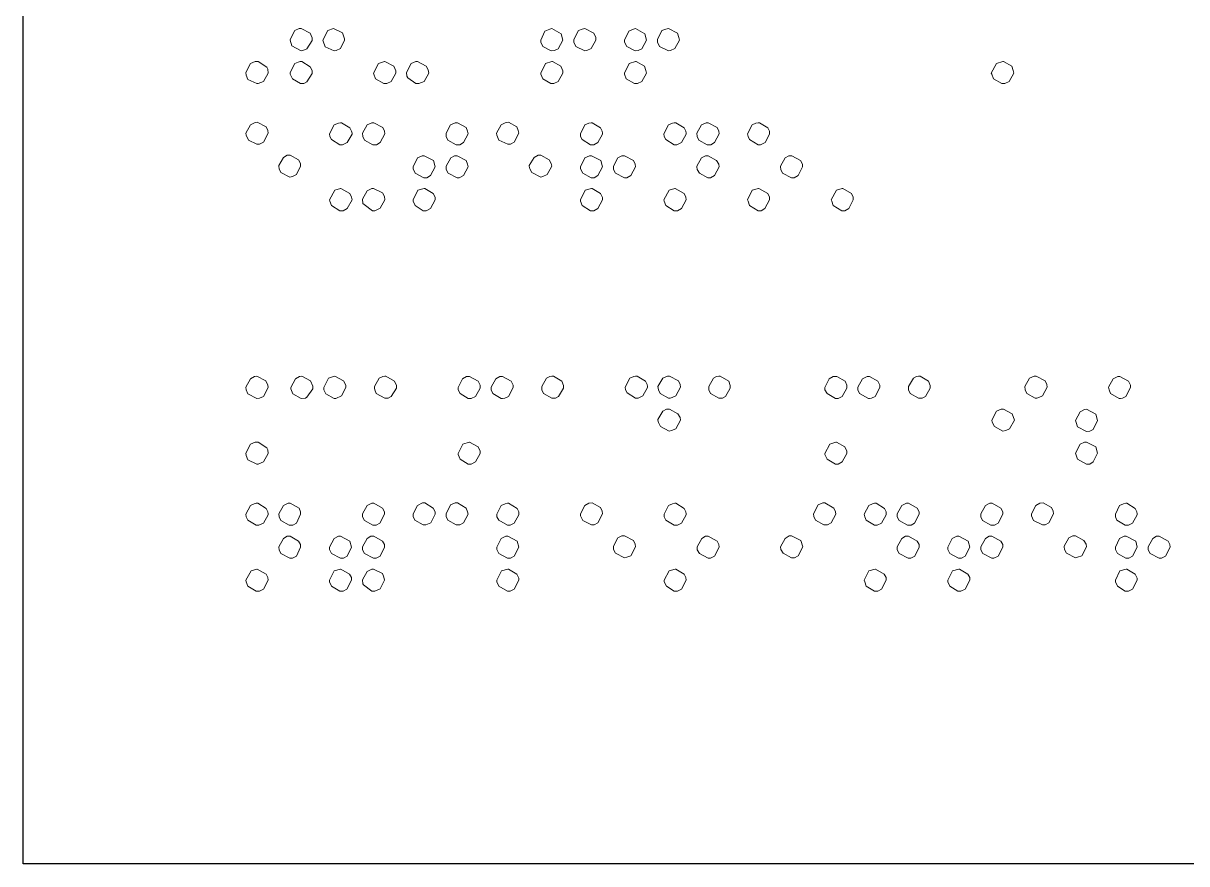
# Model space of a CAD drawing. Header units: millimetres. Extents: x 1761 to 2189, y 1391 to 2004.
# Drawn here: x 1979.1 to 2084.6, y 1390.8 to 1467 of the extents above; entities that cross this region are included whole.
import ezdxf

# ---------------------------------------------------------------- set-up
doc = ezdxf.new("R2010")
doc.units = ezdxf.units.MM

msp = doc.modelspace()

# ---------------------------------------------------------------- linework, layer by layer
msp.add_lwpolyline([(1979.1, 1687.81), (2189.1, 1687.81), (2189.1, 1390.81), (1979.1, 1390.81)], close=True)
at = {"color": 139, "lineweight": 0}
for points in [[(2004.3, 1466.52), (2004.11, 1466.52), (2003.73, 1466.33), (2003.31, 1465.52), (2003.31, 1465.47), (2003.45, 1464.95), (2004.3, 1464.48), (2004.44, 1464.52), (2004.82, 1464.67), (2005.3, 1465.43), (2005.3, 1465.66), (2005.11, 1466.09)], [(2007.24, 1466.52), (2006.72, 1466.33), (2006.25, 1465.47), (2006.3, 1465.38), (2006.49, 1464.86), (2007.29, 1464.48), (2007.48, 1464.52), (2007.86, 1464.71), (2008.24, 1465.47), (2008.24, 1465.57), (2008.05, 1466.14)], [(2027.03, 1466.52), (2026.84, 1466.47), (2026.41, 1466.28), (2026.03, 1465.47), (2026.03, 1465.28), (2026.22, 1464.9), (2026.98, 1464.48), (2027.27, 1464.52), (2027.6, 1464.67), (2028.03, 1465.47), (2027.89, 1466.04)], [(2030.02, 1466.52), (2029.78, 1466.47), (2029.45, 1466.33), (2029.02, 1465.52), (2029.02, 1465.47), (2029.02, 1465.28), (2029.21, 1464.9), (2030.02, 1464.48), (2030.21, 1464.52), (2030.59, 1464.71), (2031.02, 1465.47), (2031.02, 1465.71), (2030.83, 1466.09)], [(2034.62, 1466.52), (2034.43, 1466.47), (2034.01, 1466.28), (2033.63, 1465.47), (2033.63, 1465.28), (2033.82, 1464.9), (2034.58, 1464.48), (2034.86, 1464.52), (2035.19, 1464.67), (2035.62, 1465.47), (2035.48, 1466.04)], [(2037.61, 1466.52), (2037.38, 1466.47), (2037, 1466.33), (2036.62, 1465.52), (2036.62, 1465.47), (2036.62, 1465.28), (2036.81, 1464.9), (2037.61, 1464.48), (2037.8, 1464.52), (2038.18, 1464.71), (2038.61, 1465.47), (2038.56, 1465.71), (2038.42, 1466.09)], [(2000.41, 1463.53), (2000.13, 1463.53), (1999.7, 1463.34), (1999.27, 1462.53), (1999.32, 1462.29), (1999.46, 1461.91), (2000.27, 1461.53), (2000.41, 1461.53), (2000.89, 1461.72), (2001.31, 1462.48), (2001.27, 1462.82), (2001.17, 1463.01)], [(2004.35, 1463.53), (2004.21, 1463.53), (2004.02, 1463.48), (2003.73, 1463.34), (2003.31, 1462.53), (2003.31, 1462.39), (2003.5, 1461.96), (2004.25, 1461.53), (2004.3, 1461.53), (2004.54, 1461.53), (2004.82, 1461.68), (2005.3, 1462.44), (2005.3, 1462.72), (2005.11, 1463.05)], [(2011.89, 1463.53), (2011.85, 1463.53), (2011.32, 1463.34), (2010.85, 1462.48), (2010.9, 1462.39), (2011.04, 1461.96), (2011.8, 1461.53), (2012.08, 1461.53), (2012.46, 1461.72), (2012.89, 1462.48), (2012.89, 1462.67), (2012.7, 1463.1)], [(2014.84, 1463.53), (2014.69, 1463.53), (2014.27, 1463.34), (2013.84, 1462.53), (2013.89, 1462.2), (2013.98, 1462.06), (2014.69, 1461.53), (2014.98, 1461.53), (2015.45, 1461.72), (2015.88, 1462.48), (2015.83, 1462.77), (2015.64, 1463.1)], [(2027.08, 1463.53), (2027.03, 1463.53), (2026.46, 1463.34), (2026.03, 1462.48), (2026.03, 1462.39), (2026.22, 1461.96), (2026.94, 1461.53), (2027.22, 1461.53), (2027.6, 1461.72), (2028.03, 1462.48), (2028.03, 1462.67), (2027.84, 1463.1)], [(2034.67, 1463.53), (2034.62, 1463.53), (2034.05, 1463.34), (2033.63, 1462.48), (2033.63, 1462.39), (2033.77, 1461.96), (2034.53, 1461.53), (2034.81, 1461.53), (2035.19, 1461.72), (2035.62, 1462.48), (2035.62, 1462.48), (2035.57, 1462.72), (2035.43, 1463.1)], [(2067.98, 1463.53), (2067.93, 1463.53), (2067.36, 1463.34), (2066.89, 1462.48), (2066.94, 1462.39), (2067.08, 1461.96), (2067.84, 1461.53), (2068.12, 1461.53), (2068.5, 1461.72), (2068.93, 1462.48), (2068.93, 1462.48), (2068.88, 1462.72), (2068.74, 1463.1)], [(2000.32, 1458.02), (2000.08, 1457.98), (1999.7, 1457.79), (1999.27, 1457.03), (1999.32, 1456.84), (1999.51, 1456.41), (2000.27, 1456.03), (2000.51, 1456.03), (2000.89, 1456.22), (2001.31, 1457.03), (2001.27, 1457.26), (2001.12, 1457.6)], [(2007.96, 1457.98), (2007.86, 1457.98), (2007.67, 1457.93), (2007.29, 1457.79), (2006.86, 1456.98), (2006.91, 1456.74), (2007.05, 1456.46), (2007.81, 1455.98), (2008.05, 1455.98), (2008.48, 1456.17), (2008.91, 1456.93), (2008.91, 1457.03), (2008.86, 1457.22), (2008.72, 1457.5)], [(2010.9, 1457.98), (2010.71, 1457.98), (2010.28, 1457.79), (2009.85, 1457.03), (2009.9, 1456.74), (2010.04, 1456.41), (2010.8, 1455.98), (2010.95, 1455.98), (2011.14, 1455.98), (2011.47, 1456.17), (2011.89, 1456.98), (2011.85, 1457.22), (2011.7, 1457.55)], [(2018.49, 1457.98), (2018.25, 1457.98), (2017.83, 1457.79), (2017.45, 1457.03), (2017.45, 1456.74), (2017.59, 1456.41), (2018.35, 1455.98), (2018.49, 1455.98), (2018.68, 1455.98), (2019.01, 1456.17), (2019.44, 1456.98), (2019.39, 1457.22), (2019.25, 1457.55)], [(2023.09, 1458.02), (2022.81, 1457.98), (2022.43, 1457.79), (2022, 1457.03), (2022.05, 1456.84), (2022.24, 1456.41), (2023.05, 1456.03), (2023.28, 1456.03), (2023.61, 1456.22), (2024.04, 1457.03), (2023.99, 1457.26), (2023.85, 1457.6)], [(2030.68, 1457.98), (2030.59, 1457.98), (2030.4, 1457.93), (2030.02, 1457.79), (2029.64, 1456.98), (2029.64, 1456.74), (2029.78, 1456.46), (2030.54, 1455.98), (2030.83, 1455.98), (2031.21, 1456.17), (2031.63, 1456.93), (2031.63, 1457.03), (2031.59, 1457.22), (2031.44, 1457.5)], [(2038.28, 1457.98), (2038.13, 1457.98), (2037.99, 1457.93), (2037.61, 1457.79), (2037.19, 1456.98), (2037.23, 1456.74), (2037.38, 1456.46), (2038.13, 1455.98), (2038.37, 1455.98), (2038.8, 1456.17), (2039.23, 1456.93), (2039.23, 1457.03), (2039.18, 1457.22), (2039.04, 1457.5)], [(2041.22, 1457.98), (2041.03, 1457.98), (2040.6, 1457.79), (2040.17, 1457.03), (2040.22, 1456.74), (2040.36, 1456.41), (2041.12, 1455.98), (2041.27, 1455.98), (2041.46, 1455.98), (2041.79, 1456.17), (2042.22, 1456.98), (2042.17, 1457.22), (2042.03, 1457.55)], [(2045.87, 1457.98), (2045.73, 1457.98), (2045.54, 1457.93), (2045.2, 1457.79), (2044.78, 1456.98), (2044.83, 1456.74), (2044.97, 1456.46), (2045.73, 1455.98), (2045.96, 1455.98), (2046.39, 1456.17), (2046.77, 1456.93), (2046.77, 1457.03), (2046.77, 1457.22), (2046.63, 1457.5)], [(2003.31, 1455.03), (2003.02, 1455.03), (2002.69, 1454.84), (2002.26, 1454.09), (2002.26, 1454.04), (2002.31, 1453.8), (2002.45, 1453.47), (2003.26, 1453.04), (2003.5, 1453.09), (2003.88, 1453.28), (2004.25, 1454.04), (2004.25, 1454.27), (2004.07, 1454.61)], [(2015.45, 1454.99), (2015.26, 1454.99), (2014.84, 1454.8), (2014.46, 1453.99), (2014.46, 1453.8), (2014.65, 1453.42), (2015.41, 1452.99), (2015.69, 1452.99), (2016.02, 1453.18), (2016.45, 1453.99), (2016.31, 1454.56)], [(2018.44, 1454.99), (2018.21, 1454.99), (2017.87, 1454.8), (2017.45, 1454.04), (2017.45, 1453.99), (2017.45, 1453.75), (2017.64, 1453.42), (2018.44, 1452.99), (2018.63, 1452.99), (2019.01, 1453.18), (2019.44, 1453.99), (2019.39, 1454.23), (2019.25, 1454.56)], [(2026.03, 1455.03), (2025.8, 1455.03), (2025.42, 1454.84), (2024.99, 1454.09), (2024.99, 1454.04), (2025.04, 1453.8), (2025.23, 1453.47), (2026.03, 1453.04), (2026.22, 1453.09), (2026.6, 1453.28), (2027.03, 1454.04), (2026.98, 1454.27), (2026.79, 1454.61)], [(2030.64, 1454.99), (2030.45, 1454.99), (2030.02, 1454.8), (2029.64, 1453.99), (2029.64, 1453.8), (2029.83, 1453.42), (2030.59, 1452.99), (2030.87, 1452.99), (2031.21, 1453.18), (2031.63, 1453.99), (2031.49, 1454.56)], [(2033.63, 1454.99), (2033.39, 1454.99), (2033.01, 1454.8), (2032.63, 1454.04), (2032.63, 1453.99), (2032.63, 1453.75), (2032.82, 1453.42), (2033.63, 1452.99), (2033.82, 1452.99), (2034.2, 1453.18), (2034.62, 1453.99), (2034.58, 1454.23), (2034.43, 1454.56)], [(2041.22, 1454.99), (2040.98, 1454.99), (2040.6, 1454.8), (2040.17, 1454.04), (2040.17, 1453.99), (2040.22, 1453.75), (2040.41, 1453.42), (2041.17, 1452.99), (2041.41, 1452.99), (2041.79, 1453.18), (2042.22, 1453.99), (2042.17, 1454.23), (2041.98, 1454.56)], [(2048.81, 1454.99), (2048.53, 1454.99), (2048.19, 1454.8), (2047.77, 1454.04), (2047.77, 1453.99), (2047.81, 1453.75), (2047.96, 1453.42), (2048.76, 1452.99), (2049, 1452.99), (2049.38, 1453.18), (2049.76, 1453.99), (2049.76, 1454.23), (2049.57, 1454.56)], [(2007.91, 1452), (2007.86, 1452), (2007.34, 1451.85), (2006.86, 1451), (2006.91, 1450.86), (2007.05, 1450.48), (2007.81, 1450), (2008.1, 1450), (2008.48, 1450.19), (2008.91, 1451), (2008.91, 1451), (2008.86, 1451.24), (2008.72, 1451.57)], [(2010.85, 1452), (2010.71, 1452), (2010.28, 1451.81), (2009.85, 1451.05), (2009.9, 1450.67), (2010, 1450.57), (2010.76, 1450), (2010.99, 1450), (2011.47, 1450.24), (2011.89, 1451), (2011.85, 1451.29), (2011.66, 1451.62)], [(2015.5, 1452), (2015.45, 1452), (2014.88, 1451.85), (2014.46, 1451), (2014.46, 1450.86), (2014.65, 1450.48), (2015.36, 1450), (2015.64, 1450), (2016.02, 1450.19), (2016.45, 1451), (2016.45, 1451), (2016.45, 1451.24), (2016.26, 1451.57)], [(2030.68, 1452), (2030.64, 1452), (2030.07, 1451.85), (2029.64, 1451), (2029.64, 1450.86), (2029.78, 1450.48), (2030.54, 1450), (2030.83, 1450), (2031.21, 1450.19), (2031.63, 1451), (2031.63, 1451.19), (2031.44, 1451.57)], [(2038.23, 1452), (2038.18, 1452), (2037.66, 1451.85), (2037.19, 1451), (2037.23, 1450.86), (2037.38, 1450.48), (2038.13, 1450), (2038.42, 1450), (2038.8, 1450.19), (2039.23, 1451), (2039.23, 1451), (2039.18, 1451.24), (2039.04, 1451.57)], [(2045.82, 1452), (2045.77, 1452), (2045.2, 1451.85), (2044.78, 1451), (2044.83, 1450.86), (2044.97, 1450.48), (2045.73, 1450), (2046.01, 1450), (2046.34, 1450.19), (2046.77, 1451), (2046.77, 1451), (2046.77, 1451.24), (2046.63, 1451.57)], [(2053.37, 1452), (2053.41, 1452), (2054.22, 1451.57), (2054.36, 1451.24), (2054.36, 1451), (2054.36, 1451), (2054.36, 1451), (2053.98, 1450.19), (2053.6, 1450), (2053.32, 1450), (2052.56, 1450.48), (2052.42, 1450.86), (2052.37, 1451), (2052.37, 1451), (2052.84, 1451.85), (2053.37, 1452), (2053.37, 1452)], [(2000.27, 1435.01), (2000.08, 1434.96), (1999.7, 1434.77), (1999.27, 1434.01), (1999.32, 1433.78), (1999.46, 1433.4), (2000.27, 1432.97), (2000.27, 1432.97), (2000.51, 1433.02), (2000.89, 1433.16), (2001.31, 1433.97), (2001.27, 1434.2), (2001.08, 1434.58)], [(2004.35, 1435.01), (2004.16, 1434.96), (2003.78, 1434.77), (2003.35, 1433.97), (2003.35, 1433.87), (2003.54, 1433.4), (2004.3, 1432.97), (2004.68, 1433.02), (2004.82, 1433.11), (2005.35, 1433.87), (2005.35, 1434.11), (2005.16, 1434.58)], [(2007.34, 1435.01), (2007.24, 1434.96), (2006.77, 1434.82), (2006.34, 1433.97), (2006.34, 1433.78), (2006.53, 1433.4), (2007.29, 1432.97), (2007.43, 1432.97), (2007.96, 1433.21), (2008.34, 1433.97), (2008.34, 1434.2), (2008.15, 1434.58)], [(2011.89, 1435.01), (2011.99, 1435.01), (2012.75, 1434.54), (2012.94, 1434.16), (2012.94, 1433.92), (2012.46, 1433.16), (2012.18, 1433.02), (2011.99, 1433.02), (2011.99, 1433.02), (2011.89, 1433.02), (2011.09, 1433.44), (2010.99, 1433.78), (2010.95, 1433.92), (2010.95, 1433.92), (2010.95, 1434.06), (2011.37, 1434.82), (2011.7, 1434.96), (2011.89, 1435.01), (2011.89, 1435.01), (2011.89, 1435.01)], [(2019.58, 1434.96), (2019.49, 1434.96), (2019.3, 1434.96), (2018.92, 1434.77), (2018.54, 1433.97), (2018.54, 1433.78), (2018.73, 1433.44), (2019.44, 1432.97), (2019.72, 1432.97), (2020.1, 1433.16), (2020.53, 1433.92), (2020.53, 1434.01), (2020.53, 1434.2), (2020.34, 1434.54)], [(2022.57, 1434.96), (2022.33, 1434.96), (2021.95, 1434.77), (2021.53, 1434.01), (2021.53, 1433.78), (2021.67, 1433.44), (2022.43, 1432.97), (2022.57, 1432.97), (2022.76, 1433.02), (2023.09, 1433.16), (2023.52, 1433.97), (2023.52, 1434.2), (2023.33, 1434.54)], [(2027.03, 1435.01), (2027.17, 1435.01), (2027.93, 1434.54), (2028.08, 1434.16), (2028.08, 1433.92), (2027.65, 1433.16), (2027.36, 1433.02), (2027.17, 1433.02), (2027.17, 1433.02), (2027.03, 1433.02), (2026.27, 1433.44), (2026.13, 1433.78), (2026.13, 1433.92), (2026.13, 1433.92), (2026.13, 1434.06), (2026.56, 1434.82), (2026.84, 1434.96), (2027.03, 1435.01), (2027.03, 1435.01), (2027.03, 1435.01)], [(2034.77, 1435.01), (2034.62, 1435.01), (2034.48, 1434.96), (2034.1, 1434.82), (2033.67, 1434.01), (2033.72, 1433.78), (2033.86, 1433.49), (2034.62, 1433.02), (2034.86, 1433.02), (2035.29, 1433.21), (2035.71, 1433.97), (2035.71, 1434.06), (2035.67, 1434.25), (2035.52, 1434.54)], [(2037.71, 1435.01), (2037.52, 1435.01), (2037.09, 1434.82), (2036.66, 1434.06), (2036.71, 1433.78), (2036.85, 1433.44), (2037.61, 1433.02), (2037.75, 1433.02), (2037.94, 1433.06), (2038.28, 1433.21), (2038.7, 1434.01), (2038.66, 1434.25), (2038.51, 1434.58)], [(2042.17, 1435.01), (2042.31, 1435.01), (2043.07, 1434.54), (2043.21, 1434.16), (2043.21, 1433.92), (2042.78, 1433.16), (2042.5, 1433.02), (2042.31, 1433.02), (2042.31, 1433.02), (2042.17, 1433.02), (2041.41, 1433.44), (2041.27, 1433.78), (2041.27, 1433.92), (2041.27, 1433.92), (2041.27, 1434.06), (2041.69, 1434.82), (2041.98, 1434.96), (2042.17, 1435.01), (2042.17, 1435.01), (2042.17, 1435.01)], [(2052.89, 1434.96), (2052.75, 1434.96), (2052.56, 1434.96), (2052.18, 1434.77), (2051.8, 1433.97), (2051.8, 1433.78), (2051.99, 1433.44), (2052.75, 1432.97), (2052.99, 1432.97), (2053.37, 1433.16), (2053.79, 1433.92), (2053.79, 1434.01), (2053.79, 1434.2), (2053.65, 1434.54)], [(2055.83, 1434.96), (2055.64, 1434.96), (2055.22, 1434.77), (2054.79, 1434.01), (2054.79, 1433.78), (2054.93, 1433.44), (2055.74, 1432.97), (2055.83, 1432.97), (2056.02, 1433.02), (2056.36, 1433.16), (2056.78, 1433.97), (2056.78, 1434.2), (2056.59, 1434.54)], [(2060.29, 1435.01), (2060.44, 1435.01), (2061.2, 1434.54), (2061.34, 1434.16), (2061.34, 1433.92), (2060.91, 1433.16), (2060.63, 1433.02), (2060.44, 1433.02), (2060.44, 1433.02), (2060.29, 1433.02), (2059.53, 1433.44), (2059.39, 1433.78), (2059.39, 1433.92), (2059.39, 1433.92), (2059.39, 1434.06), (2059.82, 1434.82), (2060.1, 1434.96), (2060.29, 1435.01), (2060.29, 1435.01), (2060.29, 1435.01)], [(2070.97, 1435.01), (2070.78, 1435.01), (2070.35, 1434.82), (2069.93, 1434.06), (2069.97, 1433.78), (2070.12, 1433.44), (2070.88, 1433.02), (2071.02, 1433.02), (2071.21, 1433.06), (2071.54, 1433.21), (2071.97, 1434.01), (2071.92, 1434.25), (2071.78, 1434.58)], [(2078.56, 1434.96), (2078.37, 1434.96), (2077.95, 1434.77), (2077.52, 1434.01), (2077.57, 1433.78), (2077.71, 1433.44), (2078.47, 1432.97), (2078.61, 1432.97), (2078.8, 1433.02), (2079.08, 1433.16), (2079.51, 1433.97), (2079.51, 1434.2), (2079.32, 1434.54)], [(2037.71, 1432.02), (2037.42, 1432.02), (2037.09, 1431.83), (2036.66, 1431.07), (2036.66, 1431.02), (2036.71, 1430.79), (2036.9, 1430.45), (2037.66, 1430.03), (2037.9, 1430.07), (2038.28, 1430.22), (2038.7, 1431.02), (2038.66, 1431.26), (2038.47, 1431.59)], [(2067.98, 1432.02), (2067.79, 1432.02), (2067.36, 1431.83), (2066.94, 1431.02), (2066.98, 1430.83), (2067.17, 1430.45), (2067.93, 1430.03), (2068.22, 1430.07), (2068.55, 1430.22), (2068.98, 1431.02), (2068.79, 1431.59)], [(2075.53, 1432.02), (2075.34, 1431.97), (2074.96, 1431.78), (2074.53, 1430.98), (2074.58, 1430.79), (2074.72, 1430.41), (2075.53, 1429.98), (2075.81, 1430.03), (2076.14, 1430.17), (2076.52, 1430.98), (2076.38, 1431.55)], [(2000.41, 1429.03), (2000.13, 1429.03), (1999.7, 1428.84), (1999.27, 1428.03), (1999.32, 1427.8), (1999.46, 1427.42), (2000.27, 1427.04), (2000.41, 1427.04), (2000.89, 1427.23), (2001.31, 1427.99), (2001.27, 1428.32), (2001.17, 1428.51)], [(2019.58, 1429.03), (2019.53, 1429.03), (2018.96, 1428.84), (2018.54, 1427.99), (2018.54, 1427.89), (2018.73, 1427.47), (2019.44, 1427.04), (2019.72, 1427.04), (2020.1, 1427.23), (2020.53, 1427.99), (2020.53, 1427.99), (2020.53, 1428.22), (2020.34, 1428.6)], [(2052.84, 1429.03), (2052.8, 1429.03), (2052.23, 1428.84), (2051.8, 1427.99), (2051.8, 1427.89), (2051.99, 1427.47), (2052.75, 1427.04), (2052.99, 1427.04), (2053.37, 1427.23), (2053.79, 1427.99), (2053.79, 1427.99), (2053.79, 1428.22), (2053.6, 1428.6)], [(2075.53, 1429.03), (2075.34, 1429.03), (2074.96, 1428.84), (2074.53, 1428.03), (2074.58, 1427.84), (2074.72, 1427.47), (2075.53, 1427.04), (2075.81, 1427.04), (2076.14, 1427.23), (2076.52, 1428.03), (2076.38, 1428.6)], [(2000.36, 1423.48), (2000.22, 1423.48), (2000.03, 1423.43), (1999.7, 1423.29), (1999.27, 1422.48), (1999.32, 1422.25), (1999.46, 1421.96), (2000.22, 1421.49), (2000.46, 1421.49), (2000.89, 1421.68), (2001.31, 1422.44), (2001.31, 1422.53), (2001.27, 1422.72), (2001.12, 1423)], [(2003.31, 1423.48), (2003.12, 1423.48), (2002.69, 1423.29), (2002.26, 1422.53), (2002.31, 1422.25), (2002.45, 1421.91), (2003.21, 1421.49), (2003.35, 1421.49), (2003.54, 1421.49), (2003.88, 1421.68), (2004.25, 1422.48), (2004.25, 1422.72), (2004.11, 1423.05)], [(2010.9, 1423.48), (2010.71, 1423.48), (2010.28, 1423.29), (2009.85, 1422.53), (2009.85, 1422.25), (2010.04, 1421.91), (2010.8, 1421.49), (2010.95, 1421.49), (2011.09, 1421.49), (2011.42, 1421.68), (2011.85, 1422.48), (2011.85, 1422.72), (2011.66, 1423.05)], [(2015.5, 1423.53), (2015.31, 1423.53), (2014.84, 1423.29), (2014.46, 1422.53), (2014.46, 1422.29), (2014.6, 1421.96), (2015.36, 1421.53), (2015.6, 1421.53), (2016.07, 1421.72), (2016.45, 1422.48), (2016.45, 1422.72), (2016.26, 1423.05)], [(2018.49, 1423.53), (2018.25, 1423.53), (2017.83, 1423.34), (2017.45, 1422.53), (2017.45, 1422.29), (2017.59, 1421.96), (2018.35, 1421.53), (2018.49, 1421.53), (2018.68, 1421.53), (2019.01, 1421.72), (2019.44, 1422.48), (2019.39, 1422.72), (2019.25, 1423.05)], [(2023.09, 1423.48), (2023, 1423.48), (2022.81, 1423.43), (2022.43, 1423.29), (2022.05, 1422.48), (2022.05, 1422.25), (2022.24, 1421.96), (2023, 1421.49), (2023.24, 1421.49), (2023.61, 1421.68), (2024.04, 1422.44), (2024.04, 1422.53), (2024.04, 1422.72), (2023.9, 1423)], [(2030.68, 1423.53), (2030.4, 1423.48), (2030.02, 1423.29), (2029.64, 1422.53), (2029.64, 1422.34), (2029.83, 1421.91), (2030.64, 1421.53), (2030.87, 1421.53), (2031.21, 1421.72), (2031.63, 1422.53), (2031.59, 1422.77), (2031.44, 1423.1)], [(2038.28, 1423.48), (2038.18, 1423.48), (2037.99, 1423.43), (2037.61, 1423.29), (2037.23, 1422.48), (2037.23, 1422.25), (2037.38, 1421.96), (2038.13, 1421.49), (2038.42, 1421.49), (2038.8, 1421.68), (2039.23, 1422.44), (2039.23, 1422.53), (2039.18, 1422.72), (2039.04, 1423)], [(2051.8, 1423.53), (2051.61, 1423.53), (2051.18, 1423.34), (2050.76, 1422.53), (2050.8, 1422.29), (2050.95, 1421.96), (2051.71, 1421.53), (2051.85, 1421.53), (2052.04, 1421.53), (2052.37, 1421.72), (2052.8, 1422.48), (2052.75, 1422.72), (2052.61, 1423.05)], [(2056.45, 1423.48), (2056.31, 1423.48), (2056.12, 1423.43), (2055.79, 1423.29), (2055.36, 1422.48), (2055.41, 1422.25), (2055.55, 1421.96), (2056.31, 1421.49), (2056.55, 1421.49), (2056.93, 1421.68), (2057.35, 1422.44), (2057.35, 1422.53), (2057.35, 1422.72), (2057.21, 1423)], [(2059.39, 1423.48), (2059.2, 1423.48), (2058.78, 1423.29), (2058.35, 1422.53), (2058.35, 1422.25), (2058.54, 1421.91), (2059.3, 1421.49), (2059.44, 1421.49), (2059.63, 1421.49), (2059.91, 1421.68), (2060.34, 1422.48), (2060.34, 1422.72), (2060.15, 1423.05)], [(2066.98, 1423.48), (2066.75, 1423.48), (2066.37, 1423.29), (2065.94, 1422.53), (2065.94, 1422.25), (2066.08, 1421.91), (2066.84, 1421.49), (2066.98, 1421.49), (2067.17, 1421.49), (2067.51, 1421.68), (2067.93, 1422.48), (2067.93, 1422.72), (2067.74, 1423.05)], [(2071.59, 1423.53), (2071.3, 1423.48), (2070.92, 1423.29), (2070.54, 1422.53), (2070.54, 1422.34), (2070.73, 1421.91), (2071.54, 1421.53), (2071.78, 1421.53), (2072.11, 1421.72), (2072.54, 1422.53), (2072.49, 1422.77), (2072.35, 1423.1)], [(2079.18, 1423.48), (2079.08, 1423.48), (2078.89, 1423.43), (2078.52, 1423.29), (2078.14, 1422.48), (2078.14, 1422.25), (2078.28, 1421.96), (2079.04, 1421.49), (2079.32, 1421.49), (2079.7, 1421.68), (2080.13, 1422.44), (2080.13, 1422.53), (2080.08, 1422.72), (2079.94, 1423)], [(2003.31, 1420.49), (2003.02, 1420.49), (2002.69, 1420.3), (2002.26, 1419.54), (2002.26, 1419.49), (2002.31, 1419.26), (2002.45, 1418.92), (2003.26, 1418.5), (2003.5, 1418.5), (2003.88, 1418.69), (2004.25, 1419.49), (2004.25, 1419.73), (2004.07, 1420.06)], [(2007.86, 1420.49), (2007.67, 1420.49), (2007.29, 1420.3), (2006.86, 1419.49), (2006.86, 1419.3), (2007.05, 1418.92), (2007.86, 1418.5), (2008.15, 1418.5), (2008.48, 1418.69), (2008.86, 1419.49), (2008.72, 1420.06)], [(2010.9, 1420.49), (2010.61, 1420.49), (2010.28, 1420.3), (2009.85, 1419.54), (2009.85, 1419.49), (2009.85, 1419.26), (2010.04, 1418.92), (2010.85, 1418.5), (2011.09, 1418.5), (2011.47, 1418.69), (2011.85, 1419.49), (2011.85, 1419.73), (2011.66, 1420.06)], [(2023.05, 1420.49), (2022.86, 1420.49), (2022.43, 1420.3), (2022.05, 1419.49), (2022.05, 1419.3), (2022.24, 1418.92), (2023, 1418.5), (2023.28, 1418.5), (2023.61, 1418.69), (2024.04, 1419.49), (2023.9, 1420.06)], [(2033.63, 1420.54), (2033.39, 1420.54), (2033.01, 1420.35), (2032.63, 1419.59), (2032.63, 1419.54), (2032.63, 1419.3), (2032.82, 1418.97), (2033.63, 1418.54), (2033.82, 1418.59), (2034.2, 1418.73), (2034.62, 1419.54), (2034.58, 1419.78), (2034.43, 1420.11)], [(2041.22, 1420.49), (2040.98, 1420.49), (2040.65, 1420.3), (2040.22, 1419.54), (2040.22, 1419.49), (2040.22, 1419.26), (2040.41, 1418.92), (2041.22, 1418.5), (2041.41, 1418.5), (2041.79, 1418.69), (2042.22, 1419.49), (2042.17, 1419.73), (2042.03, 1420.06)], [(2048.76, 1420.54), (2048.57, 1420.54), (2048.19, 1420.3), (2047.77, 1419.54), (2047.81, 1419.3), (2048, 1418.97), (2048.76, 1418.54), (2049.05, 1418.54), (2049.38, 1418.73), (2049.81, 1419.54), (2049.62, 1420.11)], [(2059.39, 1420.49), (2059.11, 1420.49), (2058.78, 1420.3), (2058.35, 1419.54), (2058.35, 1419.49), (2058.35, 1419.26), (2058.54, 1418.92), (2059.35, 1418.5), (2059.58, 1418.5), (2059.96, 1418.69), (2060.34, 1419.49), (2060.34, 1419.73), (2060.15, 1420.06)], [(2063.95, 1420.49), (2063.76, 1420.49), (2063.33, 1420.3), (2062.95, 1419.49), (2062.95, 1419.3), (2063.14, 1418.92), (2063.9, 1418.5), (2064.18, 1418.5), (2064.52, 1418.69), (2064.94, 1419.49), (2064.8, 1420.06)], [(2066.94, 1420.49), (2066.7, 1420.49), (2066.37, 1420.3), (2065.94, 1419.54), (2065.94, 1419.49), (2065.94, 1419.26), (2066.13, 1418.92), (2066.94, 1418.5), (2067.13, 1418.5), (2067.51, 1418.69), (2067.93, 1419.49), (2067.93, 1419.73), (2067.74, 1420.06)], [(2074.53, 1420.54), (2074.29, 1420.54), (2073.91, 1420.35), (2073.49, 1419.59), (2073.49, 1419.54), (2073.53, 1419.3), (2073.72, 1418.97), (2074.53, 1418.54), (2074.72, 1418.59), (2075.1, 1418.73), (2075.53, 1419.54), (2075.48, 1419.78), (2075.29, 1420.11)], [(2079.13, 1420.49), (2078.94, 1420.49), (2078.52, 1420.3), (2078.14, 1419.49), (2078.14, 1419.3), (2078.33, 1418.92), (2079.08, 1418.5), (2079.37, 1418.5), (2079.7, 1418.69), (2080.13, 1419.49), (2079.99, 1420.06)], [(2082.12, 1420.49), (2081.88, 1420.49), (2081.55, 1420.3), (2081.12, 1419.54), (2081.12, 1419.49), (2081.12, 1419.26), (2081.31, 1418.92), (2082.12, 1418.5), (2082.31, 1418.5), (2082.69, 1418.69), (2083.12, 1419.49), (2083.07, 1419.73), (2082.93, 1420.06)], [(2000.32, 1417.5), (2000.27, 1417.5), (1999.75, 1417.36), (1999.27, 1416.5), (1999.32, 1416.36), (1999.46, 1415.98), (2000.22, 1415.51), (2000.51, 1415.51), (2000.89, 1415.7), (2001.31, 1416.5), (2001.31, 1416.5), (2001.27, 1416.74), (2001.12, 1417.07)], [(2007.91, 1417.5), (2007.86, 1417.5), (2007.29, 1417.36), (2006.86, 1416.5), (2006.86, 1416.36), (2007.05, 1415.98), (2007.81, 1415.51), (2008.1, 1415.51), (2008.43, 1415.7), (2008.86, 1416.5), (2008.86, 1416.5), (2008.86, 1416.74), (2008.67, 1417.07)], [(2010.85, 1417.5), (2010.71, 1417.5), (2010.28, 1417.31), (2009.85, 1416.55), (2009.9, 1416.17), (2009.95, 1416.08), (2010.71, 1415.51), (2010.99, 1415.51), (2011.47, 1415.74), (2011.85, 1416.5), (2011.8, 1416.79), (2011.66, 1417.12)], [(2023.09, 1417.5), (2023.05, 1417.5), (2022.48, 1417.36), (2022.05, 1416.5), (2022.05, 1416.36), (2022.24, 1415.98), (2023, 1415.51), (2023.24, 1415.51), (2023.61, 1415.7), (2024.04, 1416.5), (2024.04, 1416.69), (2023.85, 1417.07)], [(2038.28, 1417.5), (2038.23, 1417.5), (2037.66, 1417.36), (2037.23, 1416.5), (2037.23, 1416.36), (2037.42, 1415.98), (2038.13, 1415.51), (2038.42, 1415.51), (2038.8, 1415.7), (2039.23, 1416.5), (2039.23, 1416.5), (2039.18, 1416.74), (2039.04, 1417.07)], [(2056.4, 1417.5), (2056.36, 1417.5), (2055.79, 1417.36), (2055.36, 1416.5), (2055.41, 1416.36), (2055.55, 1415.98), (2056.31, 1415.51), (2056.59, 1415.51), (2056.93, 1415.7), (2057.35, 1416.5), (2057.35, 1416.5), (2057.35, 1416.74), (2057.16, 1417.07)], [(2064, 1417.5), (2063.95, 1417.5), (2063.38, 1417.36), (2062.95, 1416.5), (2062.95, 1416.36), (2063.14, 1415.98), (2063.85, 1415.51), (2064.14, 1415.51), (2064.52, 1415.7), (2064.94, 1416.5), (2064.94, 1416.5), (2064.94, 1416.74), (2064.75, 1417.07)], [(2079.18, 1417.5), (2079.13, 1417.5), (2078.56, 1417.36), (2078.14, 1416.5), (2078.14, 1416.36), (2078.33, 1415.98), (2079.04, 1415.51), (2079.32, 1415.51), (2079.7, 1415.7), (2080.13, 1416.5), (2080.13, 1416.69), (2079.94, 1417.07)]]:
    msp.add_lwpolyline(points, close=True, dxfattribs=at)

doc.saveas('drawing.dxf')
